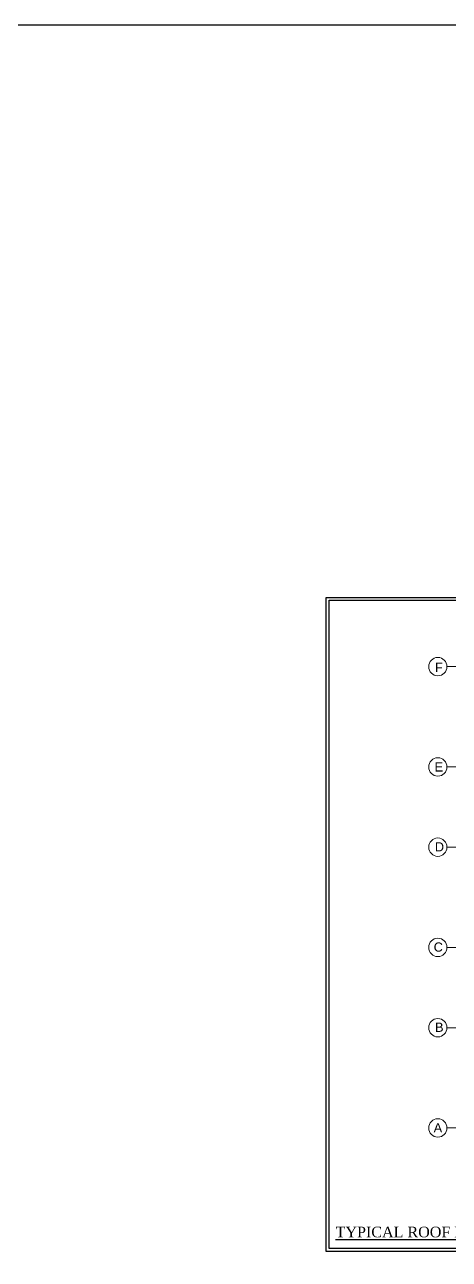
# Model space of a CAD drawing. Header units: feet. Extents: x 36263 to 96584, y 7663 to 35885.
# Drawn here: x 46962 to 47796, y 16775 to 19198 of the extents above; entities that cross this region are included whole.
import ezdxf

# ---------------------------------------------------------------- set-up
doc = ezdxf.new("R2010")
doc.units = ezdxf.units.FT
doc.linetypes.add('CENTER', pattern=[2, 1.25, -0.25, 0.25, -0.25])
for name, color, linetype in [('0_TEXT', 1, 'Continuous'), ('DIM', 1, 'Continuous'), ('ST DIM', 11, 'Continuous'), ('ST TEX', 3, 'Continuous')]:
    doc.layers.add(name, color=color, linetype=linetype)
doc.layers.add('ST GRIDS', color=6, linetype='CENTER', lineweight=9)
doc.styles.add('RomanS', font='times.ttf')
doc.styles.get("Standard").update_dxf_attribs({"font": 'arial.ttf'})

msp = doc.modelspace()

# ---------------------------------------------------------------- linework, layer by layer
for points in [[(47554.61, 16790.35), (47554.61, 18074.14), (49365.53, 18074.14), (49365.53, 16790.35)], [(47560.31, 16796.05), (47560.31, 18068.44), (49359.83, 18068.44), (49359.83, 16796.05)]]:
    msp.add_lwpolyline(points, close=True)
at = {"layer": 'DIM', "lineweight": 13}
for centre in [(47773.79, 17938.21), (47773.79, 17741.36), (47773.79, 17583.88), (47773.79, 17387.05), (47773.79, 17229.56), (47773.79, 17032.81)]:
    msp.add_circle(centre, 18, dxfattribs=at)
at = {"layer": 'ST DIM'}
msp.add_lwpolyline([(36262.83, 19198.18), (53143.63, 19198.18), (53143.63, 15540.22), (36262.83, 15540.22)], close=True, dxfattribs=at)
at = {"layer": 'ST GRIDS', "color": 251, "lineweight": 13, "ltscale": 20}
for p, q in [((47791.79, 17938.21), (48805.24, 17938.21)), ((47791.79, 17741.36), (48805.24, 17741.36)), ((47791.79, 17583.88), (48805.24, 17583.88)), ((47791.79, 17387.05), (48805.24, 17387.05)), ((47791.79, 17229.56), (48805.24, 17229.56)), ((47791.79, 17032.81), (48805.24, 17032.81))]:
    msp.add_line(p, q, dxfattribs=at)

# ---------------------------------------------------------------- texts
at = {"layer": '0_TEXT', "color": 2, "char_height": 18, "attachment_point": 1}
for s, insert in [('F', (47768.23, 17945.77)), ('E', (47767.39, 17750.36)), ('D', (47767.87, 17593.52)), ('C', (47765.61, 17396.81)), ('B', (47768.29, 17239.36)), ('A', (47765.56, 17042.15))]:
    msp.add_mtext_dynamic_manual_height_columns(s, width=33.971, gutter_width=30, heights=[0], dxfattribs=dict(at, insert=insert))
at = {"layer": 'ST TEX', "color": 3, "lineweight": -3, "style": 'RomanS'}
msp.add_text('%%UTYPICAL ROOF BEAM LAYOUT', height=20.9009, dxfattribs=at).set_placement((47572.95, 16818.08))

doc.saveas('drawing.dxf')
